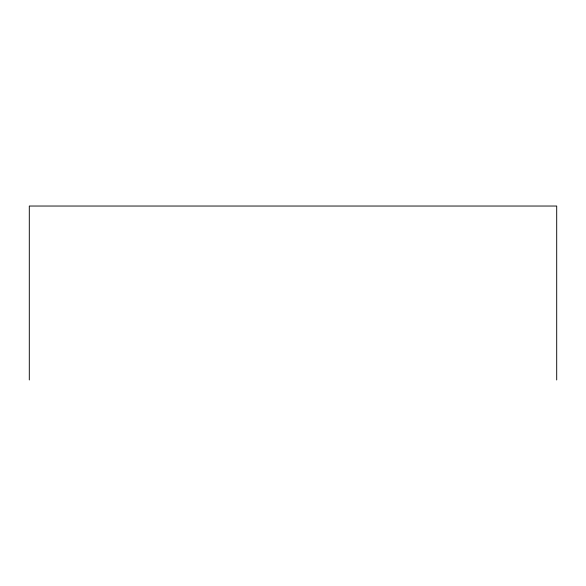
<?xml version="1.0" encoding="UTF-8"?>
<svg xmlns="http://www.w3.org/2000/svg" width="586" height="586" viewBox="0 0 586 586"><rect width="100%" height="100%" fill="white"/><g stroke="black" fill="none" stroke-linecap="round" stroke-linejoin="round"><path stroke-width="0.88" d="M556.7 379.962L556.7 206.038L29.3 206.038L29.3 379.962"/></g></svg>
